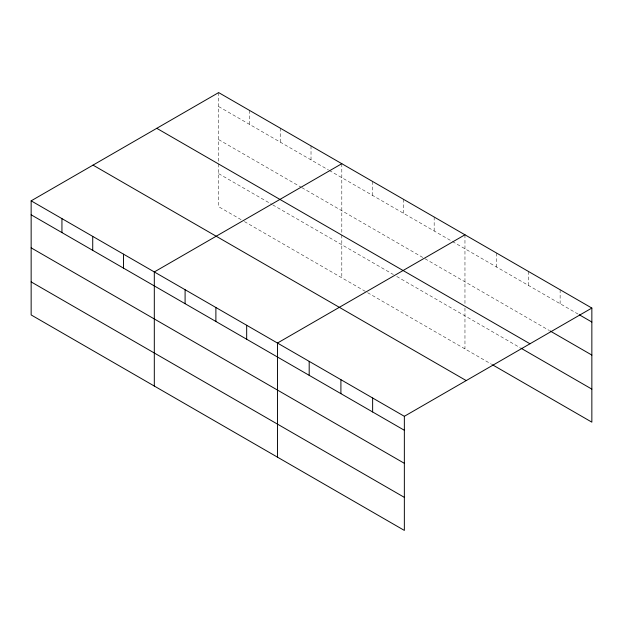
<?xml version="1.0" encoding="UTF-8"?>
<svg xmlns="http://www.w3.org/2000/svg" width="623" height="623" viewBox="0 0 623 623"><rect width="100%" height="100%" fill="white"/><g stroke="black" fill="none" stroke-linecap="round" stroke-linejoin="round"><path stroke-width="0.47" stroke-dasharray="3.12 2.34" d="M218.65 106.556L328.492 169.978M329.326 170.453L451.644 241.078M452.477 241.56L578.494 314.311M218.65 139.607L301.034 187.165M301.859 187.648L424.185 258.272M425.018 258.747L549.276 330.486M218.65 173.653L271.908 204.399M272.734 204.881L393.401 274.541M396.726 276.464L520.057 347.665M241.117 219.67L218.65 206.696L218.65 163.919M244.442 221.586L366.768 292.21M367.601 292.693L491.672 364.323M560.132 289.742L560.132 303.713M528.405 271.426L528.405 285.396M496.687 253.109L496.687 267.08M464.96 234.793L464.96 304.188M464.96 308.074L464.96 348.903M434.169 217.022L434.169 230.993M403.385 199.243L403.385 213.214M372.593 181.464L372.593 195.435M341.809 163.693L341.809 234.053M341.809 235.027L341.809 277.796M311.017 145.914L311.017 159.885M280.225 128.143L280.225 142.114M249.441 110.364L249.441 124.335M218.65 92.586L218.65 162.953"/><path stroke-width="0.93" d="M31.15 200.84L404.35 416.304L404.35 530.414L31.15 314.942L31.15 200.84L218.65 92.586L591.85 308.058L591.85 422.16L492.513 364.805M341.809 163.693L154.309 271.947L154.309 386.05M464.96 234.793L277.461 343.047L277.461 457.15M404.35 416.304L591.85 308.058M579.328 314.794L591.85 322.029M550.109 330.969L591.85 355.071M156.778 128.315L529.978 343.779M520.89 348.148L591.85 389.118M93.022 165.118L466.222 380.583M31.15 214.81L404.35 430.275M31.15 247.853L404.35 463.317M31.15 281.9L404.35 497.364M372.632 397.988L372.632 411.959M340.906 379.68L340.906 393.65M309.187 361.363L309.187 375.334M246.677 325.268L246.677 339.239M215.885 307.497L215.885 321.468M185.093 289.718L185.093 303.689M123.518 254.168L123.518 268.139M92.726 236.39L92.726 250.36M61.942 218.618L61.942 232.589"/></g></svg>
